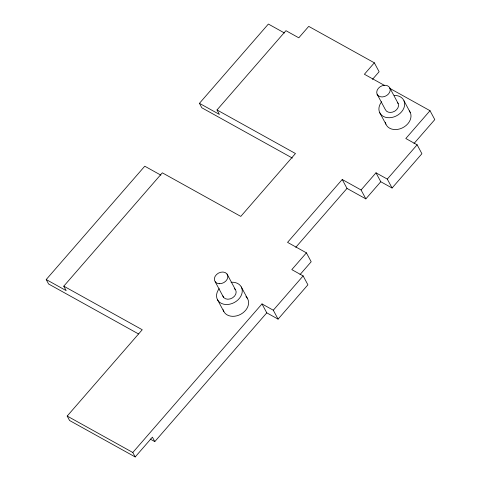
<?xml version="1.0" encoding="UTF-8"?>
<svg xmlns="http://www.w3.org/2000/svg" width="481" height="481" viewBox="0 0 481 481"><rect width="100%" height="100%" fill="white"/><g stroke="black" fill="none" stroke-linecap="round" stroke-linejoin="round"><path stroke-width="0.72" d="M138.492 333.922L48.599 283.994L46.212 279.539L144.763 166.198L160.858 175.138M292.37 158.069L201.822 107.78L199.435 103.325L268.368 24.05L284.463 32.991M46.212 279.539L66.168 290.626L63.781 286.165L162.331 172.823L240.795 216.402L295.466 153.529L217.003 109.951L285.936 30.676L298.785 37.813L308.724 26.377L374.338 62.819L379.118 71.735L372.492 79.359M135.197 456.95L132.804 452.495L261.989 303.926L266.769 312.842L154.798 441.612L152.405 437.157L135.197 456.95L69.583 420.508L67.19 416.053L142.244 329.744L63.781 286.165M374.338 62.819L364.394 74.254L384.734 85.552M361.075 189.971L375.992 172.817L380.772 181.734L365.855 198.881L361.075 189.971L342.225 179.497L287.554 242.37L306.409 252.844L311.189 261.754L300 274.621M295.779 247.318L346.999 188.414L342.225 179.497M306.409 252.844L291.811 269.625L303.126 275.908L307.906 284.824L278.078 319.125L266.769 312.842M389.983 88.468L430.008 110.696L405.814 138.516L417.129 144.799L421.909 153.716L392.081 188.017L380.772 181.734M413.985 143.536L434.788 119.607L430.008 110.696M278.078 319.125L273.298 310.209L303.126 275.908M392.081 188.017L387.301 179.1L417.129 144.799M375.992 172.817L387.301 179.1M199.435 103.325L219.39 114.412L217.003 109.951M346.999 188.414L365.855 198.881M261.989 303.926L273.298 310.209M150.204 439.063L154.798 441.612M67.19 416.053L132.804 452.495M403.992 100.8L410.335 112.638M389.887 88.059A7.101 5.453 -28.2 0 1 382.148 96.958A7.101 5.453 -28.2 0 1 378.397 88.276A7.101 5.453 -28.2 0 1 389.887 88.059L398.19 103.547M377.068 94.138L385.371 109.626A7.101 5.453 -28.2 0 0 394.769 111.159A7.101 5.453 -28.2 0 0 397.414 102.357M379.575 112.374L385.918 124.206M241.306 286.977L247.637 298.779M227.032 274.02L235.335 289.514M215.181 281.746L223.485 297.234M217.514 299.771L223.845 311.574M245.953 296.633A13.504 10.378 -28.2 0 1 241.047 314.099A13.504 10.378 -28.2 0 1 223.112 309.668M231.096 282.263A13.504 10.378 -28.2 0 1 241.684 294.342A13.504 10.378 -28.2 0 1 223.461 304.148A13.504 10.378 -28.2 0 1 219.198 288.66M234.295 288.504A7.089 5.447 -28.2 0 1 232.66 297.775A7.089 5.447 -28.2 0 1 222.847 295.965M409.295 110.883A13.522 10.39 -28.2 0 1 402.254 127.97A13.522 10.39 -28.2 0 1 385.347 122.228M394.312 95.424A13.522 10.39 -28.2 0 1 403.866 108.099A13.522 10.39 -28.2 0 1 385.473 117.274A13.522 10.39 -28.2 0 1 381.673 101.725M219.21 283.724A7.089 5.447 -28.2 0 0 227.669 275.288A7.089 5.447 -28.2 0 0 216.432 274.633A7.089 5.447 -28.2 0 0 219.21 283.724"/></g></svg>
